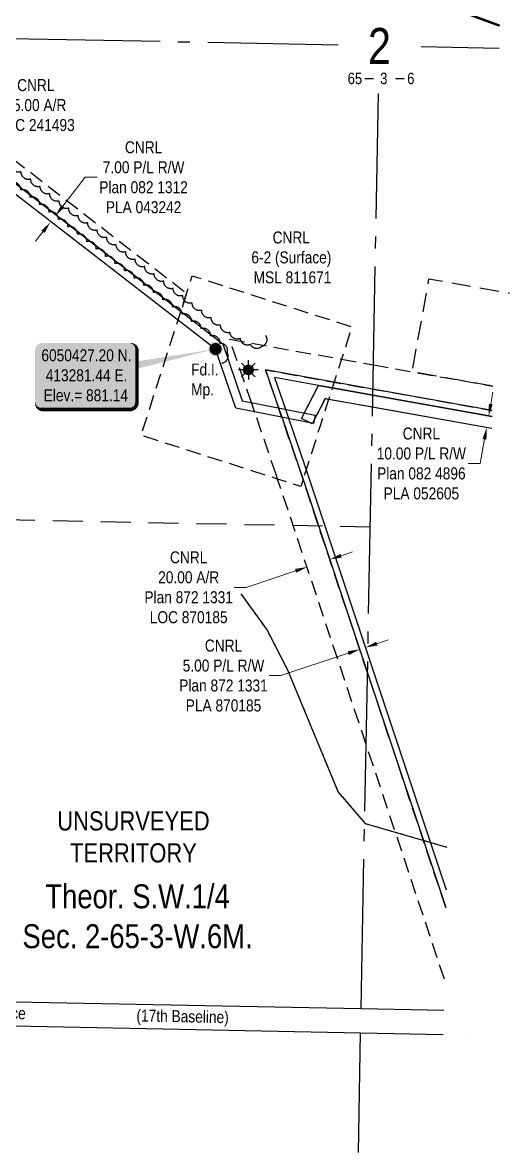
# Model space of a CAD drawing. Extents: x 410869 to 416967, y 6049756 to 6052439.
# Drawn here: x 413120 to 413527, y 6049756 to 6050700 of the extents above; entities that cross this region are included whole.
import ezdxf
from ezdxf.enums import TextEntityAlignment as Align

# ---------------------------------------------------------------- set-up
doc = ezdxf.new("R2010")
doc.units = 0
doc.header["$LTSCALE"] = 5
doc.header["$PDSIZE"] = 0.5
for name, pattern in [('0', [1, 1, 0]), ('DASHDOT2', [12.7, 6.35, -3.175, 0, -3.175]), ('foc-ACCESSROAD', [3.75, 2.5, -1.25]), ('foc-LSD', [8, 5, -3]), ('foc-QUARTERLINE', [33, 25, -3, 2, -3]), ('foc-WHEELTRACKS', [2, 0.4, -1.6]), ('HIDDEN2', [4.7625, 3.175, -1.5875])]:
    doc.linetypes.add(name, pattern=pattern)
doc.layers.get('Defpoints').update_dxf_attribs({"color": 9})
for name, color, linetype in [('10', 1, 'Continuous'), ('9', 3, 'Continuous'), ('AS-WILDLIFE', 131, 'DASHDOT2'), ('C-AR', 13, 'foc-ACCESSROAD'), ('C-RW', 13, 'Continuous'), ('C-SYMBOL', 7, 'Continuous'), ('C-WS', 13, 'foc-ACCESSROAD'), ('DETAIL-T', 7, 'Continuous'), ('F-RW', 190, 'Continuous'), ('F-WS-S', 8, 'Continuous'), ('L-MON', 1, 'Continuous'), ('L-QSEC', 8, 'foc-QUARTERLINE'), ('L-ROAD-T', 7, 'Continuous'), ('L-SEC', 7, 'Continuous'), ('L-SECLBL', 7, 'Continuous'), ('L-SECTION-LSD', 7, 'foc-LSD'), ('L-UNS-T', 3, 'Continuous'), ('T-BUSH', 110, '0'), ('T-EXISTING TFA', 220, 'HIDDEN2'), ('T-WATER-P3', 160, 'foc-WHEELTRACKS')]:
    doc.layers.add(name, color=color, linetype=linetype)
for name, color, linetype, lineweight in [('C-AR-T', 13, 'Continuous', 9), ('C-RW-T', 13, 'Continuous', 9), ('C-WS-T', 13, 'Continuous', 9)]:
    doc.layers.add(name, color=color, linetype=linetype, lineweight=lineweight)
doc.styles.add('175L', font='ARIALN.TTF', dxfattribs={"height": 20})
doc.styles.add('80', font='ARIALN.TTF', dxfattribs={"height": 10})
doc.styles.add('80CG', font='ARIALN.TTF', dxfattribs={"height": 10})
doc.styles.add('80L', font='ARIALN.TTF', dxfattribs={"height": 10})
doc.styles.add('foc-LtypeFont', font='ARIALN.TTF', dxfattribs={"height": 7.35})
doc.styles.add('SIMPLEX', font='ARIALN.TTF')
doc.linetypes.add('foc-TOPO-flowdirection-NOLINE', pattern='A,0,[">",foc-LtypeFont,S=0.3,R=0,X=0,Y=-0.945],-20,[">",foc-LtypeFont,S=0.3,R=0,X=0,Y=-0.945],0', length=20)
doc.dimstyles.new('Compass 5 000', dxfattribs={"dimscale": 5, "dimtxt": 9, "dimasz": 2, "dimexe": 0.2, "dimexo": 0.0625, "dimgap": 0.5, "dimtad": 0, "dimtih": 1, "dimtoh": 1, "dimzin": 0, "dimdsep": 46, "dimtxsty": '80CG', "dimcen": 0.1, "dimse1": 1, "dimse2": 1, "dimclrd": 256, "dimclrt": 256, "dimaunit": 1, "dimadec": 4, "dimazin": 0, "dimtfac": 0.06, "dimtofl": 0, "dimtmove": 0, "dimatfit": 1, "dimfxl": 0.2, "dimtolj": 1, "dimtzin": 0, "dimlwd": -1, "dimarcsym": 0})

# ---------------------------------------------------------------- blocks, each defined once
blk = doc.blocks.new('L-SECLBL')
at = {"layer": '9', "color": 7}
for p, q in [((-5.08, -27.83), (-12.29, -27.83)), ((20.7, -27.83), (13.5, -27.83))]:
    blk.add_line(p, q, dxfattribs=at)
at = {"layer": '10', "color": 2, "style": 'SIMPLEX'}
blk.add_attdef('SEC', text='', height=30, dxfattribs=at).set_placement((0, 0), align=Align.MIDDLE)
at = {"layer": '10', "color": 5, "style": '80L'}
blk.add_attdef('TWP', text='', height=9.5, dxfattribs=at).set_placement((-14.43, -27.37), align=Align.MIDDLE_RIGHT)
blk.add_attdef('RGE', text='', height=9.5, dxfattribs=at).set_placement((3.62, -27.37), align=Align.MIDDLE_CENTER)
blk.add_attdef('MER', text='', height=9.5, dxfattribs=at).set_placement((23.17, -27.37), align=Align.MIDDLE_LEFT)
blk = doc.blocks.new('*U245')
h = blk.add_hatch(color=254)
edge = h.paths.add_edge_path()
edge.add_line((-36.5, -28.5), (36.5, -28.5))
edge.add_arc((36.5, -22.5), 6, 270, 360)
edge.add_line((42.5, -22.5), (42.5, 21))
edge.add_arc((36.5, 21), 6, 0, 90)
edge.add_line((36.5, 27), (-36.5, 27))
edge.add_arc((-36.5, 21), 6, 90, 180)
edge.add_line((-42.5, 21), (-42.5, -22.5))
edge.add_arc((-36.5, -22.5), 6, 180, 270)
at = {"color": 1, "flags": 128}
blk.add_lwpolyline([(-36.5, -28.5, 3, 3, 0), (36.5, -28.5, 3, 3, 0.414214), (42.5, -22.5, 3, 3, 0), (42.5, 21, 3, 0, 0.414214), (36.5, 27, 0, 0, 0), (-36.5, 27, 0, 0, 0.414214), (-42.5, 21, 0, 0, 0), (-42.5, -22.5, 0, 3, 0.414214)], format="xyseb", close=True, dxfattribs=at)
blk.add_lwpolyline([(108.09, 22, 0, 10, 0), (0, 0, 5, 5, 0)], format="xyseb", dxfattribs=at)
at = {"color": 1, "style": '80'}
blk.add_attdef('ENTER_TEXT_001', (-35.99, -5), '', height=10, dxfattribs=at)
blk = doc.blocks.new('*D253')
at = {"layer": 'C-AR-T', "transparency": 16777216}
for p, q in [((413080.99, 6050622.96), (413087.11, 6050630.87)), ((413087.11, 6050630.87), (413097.11, 6050630.87)), ((413059.56, 6050595.3), (413053.43, 6050587.39))]:
    blk.add_line(p, q, dxfattribs=at)
for points in [[(413079.67, 6050623.98), (413082.3, 6050621.94), (413074.86, 6050615.06)], [(413058.24, 6050596.32), (413060.87, 6050594.28), (413065.68, 6050603.2)]]:
    blk.add_solid(points, dxfattribs=at)
at = {"layer": 'Defpoints', "color": 0, "transparency": 16777216}
for p in [(413074.86, 6050615.06), (413106.24, 6050590.75), (413097.05, 6050578.9)]:
    blk.add_point(p, dxfattribs=at)
at = {"layer": 'C-AR-T', "transparency": 16777216, "insert": (413131.41, 6050630.87), "char_height": 10, "attachment_point": 5, "style": '80CG'}
blk.add_mtext('\\A1;CNRL\\P15.00 A/R\\PLOC 241493', dxfattribs=at)
blk = doc.blocks.new('*D255')
at = {"layer": 'C-AR-T', "transparency": 16777216}
for p, q in [((413386.21, 6050254.6), (413395.7, 6050257.76)), ((413348.27, 6050241.95), (413306.94, 6050228.18)), ((413306.94, 6050228.18), (413296.94, 6050228.18))]:
    blk.add_line(p, q, dxfattribs=at)
for points in [[(413385.68, 6050256.18), (413386.74, 6050253.02), (413376.72, 6050251.44)], [(413347.74, 6050243.54), (413348.8, 6050240.37), (413357.76, 6050245.12)]]:
    blk.add_solid(points, dxfattribs=at)
at = {"layer": 'Defpoints', "color": 0, "transparency": 16777216}
for p in [(413357.76, 6050245.12), (413384.19, 6050229.04), (413365.22, 6050222.72)]:
    blk.add_point(p, dxfattribs=at)
at = {"layer": 'C-AR-T', "transparency": 16777216, "insert": (413258.99, 6050228.18), "char_height": 10, "attachment_point": 5, "style": '80CG'}
blk.add_mtext('\\A1;CNRL\\P20.00 A/R\\PPlan 872 1331\\PLOC 870185', dxfattribs=at)
blk = doc.blocks.new('*D268')
at = {"layer": 'C-RW-T', "transparency": 16777216}
for p, q in [((413415.96, 6050181.13), (413425.45, 6050184.3)), ((413392.24, 6050173.23), (413335.99, 6050154.49)), ((413335.99, 6050154.49), (413325.99, 6050154.49))]:
    blk.add_line(p, q, dxfattribs=at)
for points in [[(413415.43, 6050182.72), (413416.49, 6050179.55), (413406.47, 6050177.97)], [(413391.71, 6050174.81), (413392.77, 6050171.65), (413401.73, 6050176.39)]]:
    blk.add_solid(points, dxfattribs=at)
at = {"layer": 'Defpoints', "color": 0, "transparency": 16777216}
for p in [(413393.21, 6050201.95), (413397.96, 6050203.53), (413401.73, 6050176.39)]:
    blk.add_point(p, dxfattribs=at)
at = {"layer": 'C-RW-T', "transparency": 16777216, "insert": (413288.05, 6050154.49), "char_height": 10, "attachment_point": 5, "style": '80CG', "bg_fill": 3, "box_fill_scale": 1.1, "bg_fill_color": 256, "bg_fill_true_color": 13158600, "bg_fill_transparency": 0}
blk.add_mtext('\\A1;CNRL\\P5.00 P/L R/W\\PPlan 872 1331\\PPLA 870185', dxfattribs=at)
blk = doc.blocks.new('*D269')
at = {"layer": 'C-RW-T', "transparency": 16777216}
for p, q in [((413153.94, 6050546.46), (413172.65, 6050570.6)), ((413172.65, 6050570.6), (413182.65, 6050570.6)), ((413137.39, 6050525.12), (413131.27, 6050517.21))]:
    blk.add_line(p, q, dxfattribs=at)
for points in [[(413152.62, 6050547.48), (413155.25, 6050545.43), (413147.81, 6050538.55)], [(413136.08, 6050526.14), (413138.71, 6050524.1), (413143.52, 6050533.02)]]:
    blk.add_solid(points, dxfattribs=at)
at = {"layer": 'Defpoints', "color": 0, "transparency": 16777216}
for p in [(413143.52, 6050533.02), (413171.64, 6050520.08), (413167.35, 6050514.55)]:
    blk.add_point(p, dxfattribs=at)
at = {"layer": 'C-RW-T', "transparency": 16777216, "insert": (413221.35, 6050570.6), "char_height": 10, "attachment_point": 5, "style": '80CG'}
blk.add_mtext('\\A1;CNRL\\P7.00 P/L R/W\\PPlan 082 1312\\PPLA 043242', dxfattribs=at)
blk = doc.blocks.new('*D270')
at = {"layer": 'C-RW-T', "transparency": 16777216}
for p, q in [((413511.17, 6050381.24), (413512.93, 6050391.08)), ((413505.9, 6050351.79), (413502.28, 6050331.58)), ((413502.28, 6050331.58), (413492.28, 6050331.58))]:
    blk.add_line(p, q, dxfattribs=at)
for points in [[(413509.53, 6050381.53), (413512.81, 6050380.94), (413509.41, 6050371.39)], [(413504.26, 6050352.08), (413507.54, 6050351.5), (413507.66, 6050361.63)]]:
    blk.add_solid(points, dxfattribs=at)
at = {"layer": 'Defpoints', "color": 0, "transparency": 16777216}
for p in [(413464.66, 6050379.4), (413462.92, 6050369.64), (413507.66, 6050361.63)]:
    blk.add_point(p, dxfattribs=at)
at = {"layer": 'C-RW-T', "transparency": 16777216, "insert": (413453.2, 6050331.58), "char_height": 10, "attachment_point": 5, "style": '80CG', "bg_fill": 3, "box_fill_scale": 1.1, "bg_fill_color": 256, "bg_fill_true_color": 13158600, "bg_fill_transparency": 0}
blk.add_mtext('\\A1;CNRL\\P10.00 P/L R/W\\PPlan 082 4896\\PPLA 052605', dxfattribs=at)
blk = doc.blocks.new('GAS')
h = blk.add_hatch(color=255)
h.dxf.hatch_style = 1
edge = h.paths.add_edge_path()
edge.add_arc((0, 0), 0.9, 0, 360)
for p, q in [((-0.81, 0), (-1.62, 0)), ((-0.57, 0.57), (-1.14, 1.14)), ((0, 0.81), (0, 1.62)), ((0.57, 0.57), (1.14, 1.14)), ((1.62, 0), (0.81, 0)), ((-0.57, -0.57), (-1.14, -1.14)), ((0, -0.81), (0, -1.62)), ((1.14, -1.14), (0.57, -0.57))]:
    blk.add_line(p, q)
blk.add_circle((0, 0), 0.8)
blk = doc.blocks.new('fdia')
at = {"color": 255, "const_width": 1}
blk.add_lwpolyline([(-0.5, 0, 1), (0.5, 0, 1)], format="xyb", close=True, dxfattribs=at)
blk = doc.blocks.new('Fdiaa')
blk.add_blockref('fdia', (0, 0))
blk = doc.blocks.new('fdib')
at = {"color": 1, "const_width": 1.6}
blk.add_lwpolyline([(-0.4, 0, 1), (0.4, 0, 1)], format="xyb", close=True, dxfattribs=at)
at = {"color": 1}
blk.add_circle((0, 0), 0.8, dxfattribs=at)
blk = doc.blocks.new('Fdibb')
blk.add_blockref('fdib', (0, 0))
blk = doc.blocks.new('fdicc')
for name in ['Fdibb', 'Fdiaa']:
    blk.add_blockref(name, (0, 0))
blk = doc.blocks.new('FDI')
blk.add_blockref('fdicc', (0, 0))

msp = doc.modelspace()

# ---------------------------------------------------------------- linework, layer by layer
at = {"layer": 'AS-WILDLIFE', "const_width": 1.999, "flags": 128}
msp.add_lwpolyline([(410907.242, 6051660.326), (413518.553, 6050697.212)], dxfattribs=at)
at = {"layer": 'C-AR', "flags": 128}
msp.add_lwpolyline([(413257.251, 6050473.761), (413252.385, 6050458.564), (412995.058, 6050657.884), (413009.593, 6050665.618)], close=True, dxfattribs=at)
at = {"layer": 'C-AR'}
msp.add_lwpolyline([(413472.395, 6049901.083), (413407.101, 6050097.035), (413333.262, 6050318.622), (413332.013, 6050322.372), (413314.297, 6050374.147), (413311.595, 6050381.822), (413293.189, 6050435.418), (413386.565, 6050418.735), (413413.141, 6050413.986), (413512.776, 6050396.187)], dxfattribs=at)
at = {"layer": 'C-AR', "flags": 128}
msp.add_lwpolyline([(413473.582, 6049960.759), (413408.241, 6050156.849), (413354.424, 6050318.358), (413350.946, 6050328.794), (413336.917, 6050369.661), (413334.285, 6050377.316), (413323.14, 6050409.761), (413380.414, 6050399.528), (413412.755, 6050393.75), (413512.39, 6050375.949)], dxfattribs=at)
at = {"layer": 'C-RW'}
for points in [[(412819.661, 6050793.79), (413287.386, 6050431.449), (413303.599, 6050383.997), (413316.621, 6050381.432), (413364.461, 6050372.011), (413363.109, 6050365.146), (413315.27, 6050374.567), (413298.283, 6050377.912), (413281.443, 6050427.202), (412815.359, 6050788.272)], [(413512.39, 6050375.949), (413412.755, 6050393.75), (413380.414, 6050399.528), (413323.14, 6050409.761), (413334.285, 6050377.316), (413336.917, 6050369.661), (413350.946, 6050328.794), (413354.424, 6050318.358), (413408.241, 6050156.849), (413473.582, 6049960.759)]]:
    msp.add_lwpolyline(points, dxfattribs=at)
at = {"layer": 'C-RW', "flags": 128}
for points in [[(413512.294, 6050370.887), (413412.659, 6050388.688), (413378.876, 6050394.725), (413367.244, 6050396.802), (413330.63, 6050403.344), (413339.96, 6050376.192), (413342.592, 6050368.54), (413355.682, 6050330.397), (413357.007, 6050326.423), (413408.526, 6050171.81), (413473.879, 6049975.683)], [(413362.147, 6050364.686), (413353.205, 6050369.196), (413367.266, 6050396.843), (413512.296, 6050371.013)], [(413512.103, 6050360.895), (413372.814, 6050385.702), (413362.115, 6050364.665)]]:
    msp.add_lwpolyline(points, dxfattribs=at)
at = {"layer": 'C-WS', "flags": 128}
msp.add_lwpolyline([(413354.424, 6050318.358), (413352.533, 6050312.452), (413333.262, 6050318.622), (413219.264, 6050355.125), (413249.835, 6050450.601), (413252.107, 6050457.696), (413254.704, 6050465.806), (413261.936, 6050488.393), (413395.205, 6050445.722), (413386.565, 6050418.735), (413380.414, 6050399.528), (413378.876, 6050394.725), (413375.804, 6050385.168), (413368.242, 6050361.488), (413357.007, 6050326.423), (413354.424, 6050318.358)], close=True, dxfattribs=at)
at = {"layer": 'F-RW', "flags": 128}
msp.add_lwpolyline([(413512.102, 6050360.838), (413412.468, 6050378.661), (413375.804, 6050385.168), (413372.843, 6050385.75), (413362.147, 6050364.686), (413353.205, 6050369.196), (413355.227, 6050373.173), (413367.244, 6050396.802), (413378.876, 6050394.725), (413412.659, 6050388.688), (413512.294, 6050370.887)], dxfattribs=at)
at = {"layer": 'L-QSEC'}
for p, q in [((412615.183, 6050696.486), (413383.689, 6050681.219)), ((413452.928, 6050679.844), (413518.157, 6050678.548)), ((413402.895, 6049876.337), (413417.448, 6050640.559)), ((413400.61, 6049756.296), (413402.512, 6049856.233))]:
    msp.add_line(p, q, dxfattribs=at)
at = {"layer": 'L-SEC'}
for p, q in [((412599.711, 6049892.311), (413402.912, 6049876.337)), ((412599.324, 6049872.207), (413402.512, 6049856.233)), ((413402.911, 6049876.337), (413471.876, 6049874.967)), ((413402.512, 6049856.233), (413471.476, 6049854.863))]:
    msp.add_line(p, q, dxfattribs=at)
at = {"layer": 'L-SECTION-LSD', "color": 1}
msp.add_line((413492.913, 6049854.437), (413492.932, 6049854.437), dxfattribs=at)
at = {"layer": 'L-SECTION-LSD', "flags": 128}
msp.add_lwpolyline([(413410.552, 6050278.435), (412607.447, 6050294.399)], dxfattribs=at)
at = {"layer": 'T-BUSH', "flags": 128}
for points in [[(413323.041, 6050438.666, -0.5205671), (413319.8, 6050429.211, -0.5205671), (413310.737, 6050431.024, -0.5205671), (413302.093, 6050436.045, -0.5205671), (413293.459, 6050441.078, -0.5205671), (413285.643, 6050447.309, -0.5205671), (413277.801, 6050453.506, -0.5205671), (413269.876, 6050459.598, -0.5205671), (413261.951, 6050465.69, -0.5205671), (413254.027, 6050471.782, -0.5205671), (413246.102, 6050477.874, -0.5205671), (413238.178, 6050483.966, -0.5205671), (413230.253, 6050490.058, -0.5205671), (413222.328, 6050496.15, -0.5205671), (413214.404, 6050502.242, -0.5205671), (413206.479, 6050508.334, -0.5205671), (413198.552, 6050514.423, -0.5205671), (413190.615, 6050520.498, -0.5205671), (413182.678, 6050526.574, -0.5205671), (413174.74, 6050532.65, -0.5205671), (413166.803, 6050538.725, -0.5205671), (413158.866, 6050544.801, -0.5205671), (413150.929, 6050550.877, -0.5205671), (413142.992, 6050556.952, -0.5205671), (413135.055, 6050563.028, -0.5205671), (413127.118, 6050569.104, -0.5205671), (413119.162, 6050575.155, -0.5205671), (413111.155, 6050581.138, -0.5205671), (413103.147, 6050587.121, -0.5205671), (413095.14, 6050593.103, -0.5205671), (413087.132, 6050599.086, -0.5205671), (413079.125, 6050605.069, -0.5205671), (413071.117, 6050611.051, -0.5205671), (413063.11, 6050617.034, -0.5205671), (413055.103, 6050623.017, -0.5205671), (413047.095, 6050629, -0.5205671), (413039.145, 6050635.055, -0.5205671), (413031.44, 6050641.423, -0.5205671), (413023.736, 6050647.791, -0.5205671), (413028.403, 6050655.828, -0.5205671), (413032.442, 6050660.351, -0.5205671)], [(413286.726, 6050415.458, 0.5205671), (413291.235, 6050424.142, 0.5205671), (413285.177, 6050431.934, 0.5205671), (413277.33, 6050438.125, 0.5205671), (413269.39, 6050444.197, 0.5205671), (413261.415, 6050450.222, 0.5205671), (413253.439, 6050456.247, 0.5205671), (413245.464, 6050462.272, 0.5205671), (413237.488, 6050468.297, 0.5205671), (413229.513, 6050474.322, 0.5205671), (413221.537, 6050480.348, 0.5205671), (413213.561, 6050486.373, 0.5205671), (413205.586, 6050492.398, 0.5205671), (413197.61, 6050498.423, 0.5205671), (413189.669, 6050504.493, 0.5205671), (413181.805, 6050510.663, 0.5205671), (413173.941, 6050516.833, 0.5205671), (413166.077, 6050523.003, 0.5205671), (413158.213, 6050529.173, 0.5205671), (413150.349, 6050535.343, 0.5205671), (413142.485, 6050541.513, 0.5205671), (413134.621, 6050547.683, 0.5205671), (413126.757, 6050553.853, 0.5205671), (413118.893, 6050560.024, 0.5205671), (413110.984, 6050566.134, 0.5205671), (413102.992, 6050572.138, 0.5205671), (413095, 6050578.141, 0.5205671), (413087.008, 6050584.145, 0.5205671), (413079.016, 6050590.148, 0.5205671), (413071.025, 6050596.152, 0.5205671), (413063.033, 6050602.156, 0.5205671), (413055.041, 6050608.159, 0.5205671), (413047.049, 6050614.163, 0.5205671), (413039.057, 6050620.166, 0.5205671), (413031.069, 6050626.174, 0.5205671), (413023.089, 6050632.194, 0.5205671), (413014.711, 6050637.607, 0.5205671), (413005.639, 6050641.074, 0.5205671), (412995.86, 6050639.002, 0.5205671), (412986.021, 6050633.953, 0.5205671)]]:
    msp.add_lwpolyline(points, format="xyb", dxfattribs=at)
at = {"layer": 'T-EXISTING TFA', "flags": 128}
msp.add_lwpolyline([(413512.776, 6050396.187), (413445.629, 6050408.182), (413459.523, 6050485.951), (413526.669, 6050473.955)], dxfattribs=at)
at = {"layer": 'T-WATER-P3', "flags": 128}
msp.add_lwpolyline([(413302.525, 6050222.716), (413324.374, 6050192.31), (413341.449, 6050159.381), (413383.831, 6050057.25), (413406.386, 6050030.937), (413474.585, 6050011.214)], dxfattribs=at)
at = {"layer": 'T-WATER-P3', "linetype": 'foc-TOPO-flowdirection-NOLINE', "flags": 128}
msp.add_lwpolyline([(413302.525, 6050222.716), (413324.374, 6050192.31), (413341.449, 6050159.381), (413383.831, 6050057.25), (413406.386, 6050030.937), (413474.585, 6050011.214)], dxfattribs=at)

# ---------------------------------------------------------------- block references
at = {"layer": 'DETAIL-T', "color": 3}
ref = msp.add_blockref('*U245', (413173.351, 6050405.201), dxfattribs=at)
ref.add_attrib('ENTER_TEXT_001', '6050427.20 N.', (413136.055, 6050416.974), dxfattribs={"layer": '0', "color": 1, "height": 10, "style": '80'})
ref.add_attrib('ENTER_TEXT_002', '413281.44 E.', (413139.694, 6050400.266), dxfattribs={"layer": '0', "color": 1, "height": 10, "style": '80'})
ref.add_attrib('ENTER_TEXT_003', 'Elev.= 881.14', (413137.986, 6050383.559), dxfattribs={"layer": '0', "color": 1, "height": 10, "style": '80'})
at = {"layer": 'F-WS-S', "color": 1, "xscale": 4.999999999999956, "yscale": 4.999999999999956, "zscale": 4.999999999999956}
msp.add_blockref('GAS', (413308.796, 6050409.749), dxfattribs=at)
at = {"layer": 'L-MON', "color": 1, "xscale": 4.999999999999968, "yscale": 4.999999999999968, "zscale": 4.999999999999968}
msp.add_blockref('FDI', (413281.443, 6050427.202), dxfattribs=at)
at = {"layer": 'L-SECLBL', "xscale": 0.9995596, "yscale": 0.9995596, "zscale": 0.9995596}
msp.add_blockref('L-SECLBL', (413418.209, 6050680.533), dxfattribs=at).add_auto_attribs({'SEC': '2', 'TWP': '65', 'RGE': '3', 'MER': '6'})

# ---------------------------------------------------------------- texts
at = {"layer": 'C-SYMBOL', "color": 3, "insert": (413216.337, 6049980.171), "char_height": 19.99119, "width": 190.41624, "attachment_point": 2, "style": '175L'}
msp.add_mtext('Theor. S.W.1/4 \\PSec. 2-65-3-W.6M.', dxfattribs=at)
at = {"layer": 'C-WS-T', "insert": (413311.027, 6050525.388), "char_height": 9.9956, "attachment_point": 1, "style": '80L'}
msp.add_mtext_dynamic_manual_height_columns('\\pi18.02;CNRL\\P\\pi0.25453;6-2 (Surface) \\P\\pi2.1296;MSL 811671', width=66.22362, gutter_width=50, heights=[0], dxfattribs=at)
at = {"layer": 'L-MON', "insert": (413261.028, 6050415.112), "char_height": 9.9956, "attachment_point": 1, "style": '80L'}
msp.add_mtext_dynamic_manual_height_columns('Fd.I. \\PMp.', width=22.03436, gutter_width=49.978, heights=[0], dxfattribs=at)
at = {"layer": 'L-ROAD-T', "style": '80L'}
for s, p in [('Government Road Allowance', (413048.572, 6049873.9)), ('(17th Baseline)', (413253.939, 6049869.951))]:
    msp.add_text(s, height=9.9956, rotation=358.860633, dxfattribs=at).set_placement(p, align=Align.MIDDLE_CENTER)
at = {"layer": 'L-UNS-T', "color": 3, "insert": (413212.905, 6050019.695), "char_height": 15.99295, "attachment_point": 5, "style": '80L'}
msp.add_mtext_dynamic_manual_height_columns('UNSURVEYED TERRITORY', width=126.35808, gutter_width=47.479, heights=[0], dxfattribs=at)

# ---------------------------------------------------------------- dimensions: what is measured, and where the dimension line sits
at = {"layer": 'C-AR-T'}
dim = msp.add_aligned_dim(p1=(413097.055, 6050578.897), p2=(413106.237, 6050590.749), distance=39.688, text='CNRL\\P15.00 A/R\\PLOC 241493', dimstyle='Compass 5 000', dxfattribs=at)
dim.commit()
dim.dimension.update_dxf_attribs({"geometry": '*D253', "text_midpoint": (413131.411, 6050630.866)})
dim = msp.add_linear_dim(base=(413357.756, 6050245.116), p1=(413384.187, 6050229.036), p2=(413365.22, 6050222.716), angle=198.429404, text='CNRL\\P20.00 A/R\\PPlan 872 1331\\PLOC 870185', dimstyle='Compass 5 000', dxfattribs=at)
dim.commit()
dim.dimension.update_dxf_attribs({"geometry": '*D255', "text_midpoint": (413258.99, 6050228.182), "dimtype": 161})
at = {"layer": 'C-RW-T'}
dim = msp.add_linear_dim(base=(413143.52, 6050533.021), p1=(413171.637, 6050520.08), p2=(413167.349, 6050514.548), angle=232.215441, text='CNRL\\P7.00 P/L R/W\\PPlan 082 1312\\PPLA 043242', dimstyle='Compass 5 000', dxfattribs=at)
dim.commit()
dim.dimension.update_dxf_attribs({"geometry": '*D269', "text_midpoint": (413221.354, 6050570.596), "dimtype": 161})

# ---------------------------------------------------------------- next in the draw order: dimensions: what is measured, and where the dimension line sits
for base, p1, p2, angle, text, picture, middle in [((413507.661, 6050361.633), (413464.665, 6050379.397), (413462.919, 6050369.637), 259.857791, 'CNRL\\P10.00 P/L R/W\\PPlan 082 4896\\PPLA 052605', '*D270', (413453.199, 6050331.578)), ((413401.729, 6050176.393), (413397.956, 6050203.532), (413393.212, 6050201.952), 198.428831, 'CNRL\\P5.00 P/L R/W\\PPlan 872 1331\\PPLA 870185', '*D268', (413288.047, 6050154.489))]:
    dim = msp.add_linear_dim(base=base, p1=p1, p2=p2, angle=angle, text=text, dimstyle='Compass 5 000', override={"dimtfill": 1}, dxfattribs=at)
    dim.commit()
    dim.dimension.update_dxf_attribs({"geometry": picture, "text_midpoint": middle, "dimtype": 161})

doc.saveas('drawing.dxf')
